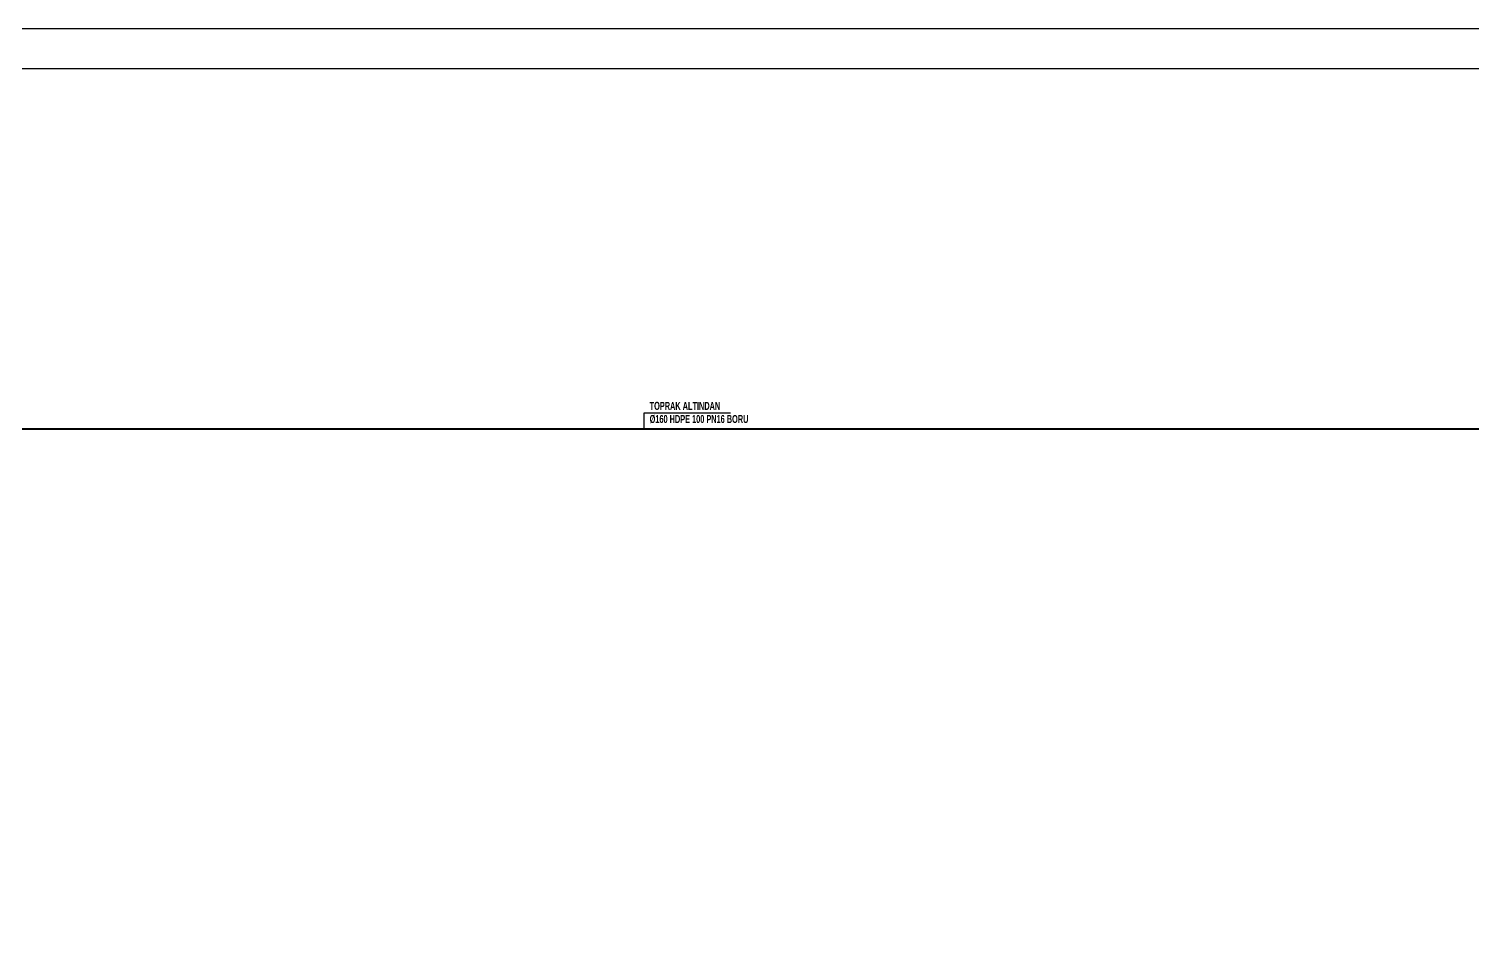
# Model space of a CAD drawing. Header units: centimetres. Extents: x 394264 to 551709, y 50011 to 59011.
# Drawn here: x 494622 to 498230, y 56741 to 59011 of the extents above; entities that cross this region are included whole.
import ezdxf

# ---------------------------------------------------------------- set-up
doc = ezdxf.new("R2010")
doc.units = ezdxf.units.CM
for name, color, linetype, lineweight in [('0-KRCN-Z-ANTET', 71, 'Continuous', 30), ('0-MEK-SHT-YAZI-ÇAP-TEMSU', 81, 'Continuous', 30), ('0-MEK-YNG-BORU', 1, 'boruYLINE', 40)]:
    doc.layers.add(name, color=color, linetype=linetype, lineweight=lineweight)
doc.styles.add('CAP', font='ARIALNB.TTF')
doc.linetypes.add('boruYLINE', pattern='A,50,-0.8,["Y",CAP,S=7,R=0,X=0,Y=-3],-7', length=57.8)

msp = doc.modelspace()

# ---------------------------------------------------------------- linework, layer by layer
at = {"layer": '0-KRCN-Z-ANTET'}
for points in [[(394264.1, 50011.3), (551709.3, 50011.3), (551709.3, 59011.3), (394264.1, 59011.3)], [(470564.1, 50111.3), (502064.1, 50111.3), (502064.1, 58911.3), (470564.1, 58911.3)]]:
    msp.add_lwpolyline(points, close=True, dxfattribs=at)
at = {"layer": '0-MEK-SHT-YAZI-ÇAP-TEMSU', "linetype": 'Continuous'}
for p, q in [((496160.2, 58051.4), (496375.7, 58051.4)), ((496160.2, 58011.2), (496160.2, 58051.4))]:
    msp.add_line(p, q, dxfattribs=at)
at = {"layer": '0-MEK-YNG-BORU', "ltscale": 2}
msp.add_line((493593.3, 58011.2), (499111.5, 58011.2), dxfattribs=at)

# ---------------------------------------------------------------- texts
at = {"layer": '0-MEK-SHT-YAZI-ÇAP-TEMSU', "linetype": 'Continuous', "style": 'CAP', "width": 0.7}
for s, p in [('TOPRAK ALTINDAN', (496173.9, 58058.9)), ('Ø160 HDPE 100 PN16 BORU', (496173.9, 58026.1))]:
    msp.add_text(s, height=20, dxfattribs=at).set_placement(p)

doc.saveas('drawing.dxf')
